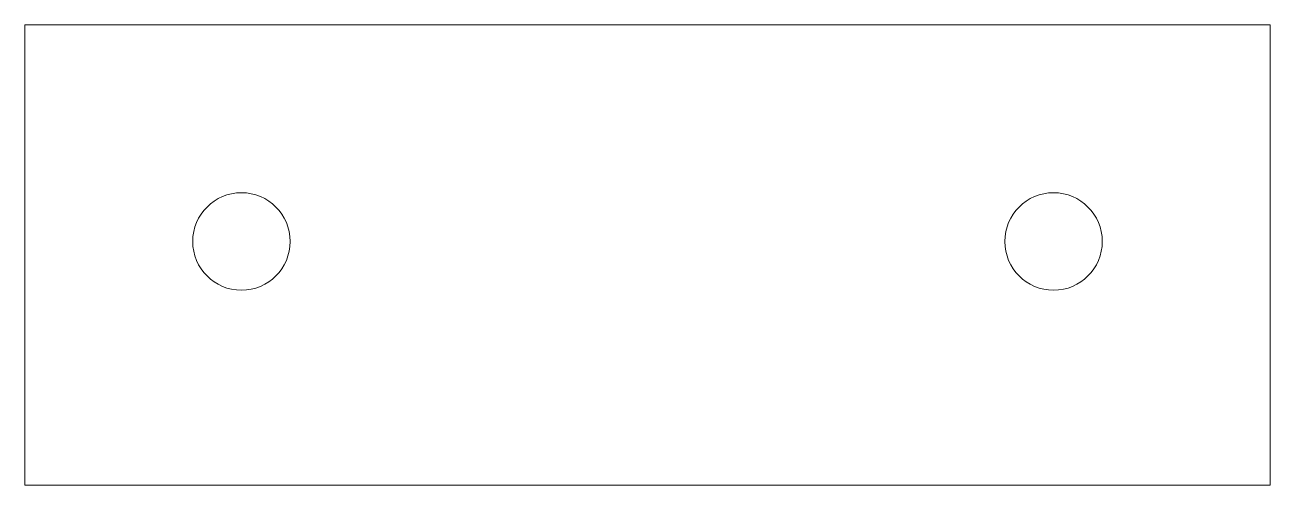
# Model space of a CAD drawing. Header units: millimetres. Extents: x 1011 to 1241, y 1819 to 1904.
import ezdxf

# ---------------------------------------------------------------- set-up
doc = ezdxf.new("R2010")
doc.units = ezdxf.units.MM
doc.header["$LTSCALE"] = 5
doc.linetypes.add('XKITLINE00', pattern=[0])
doc.layers.add('Bolt', color=7, linetype='Continuous', lineweight=0)
doc.layers.add('Part', color=2, linetype='Continuous', lineweight=0)

# ---------------------------------------------------------------- blocks, each defined once
blk = doc.blocks.new('*A00')
at = {"layer": 'Part', "color": 2, "linetype": 'XKITLINE00', "lineweight": 0}
for p, q in [((1011, 1904.19), (1241, 1904.19)), ((1011, 1819.19), (1011, 1904.19)), ((1241, 1904.19), (1241, 1819.19)), ((1241, 1819.19), (1011, 1819.19))]:
    blk.add_line(p, q, dxfattribs=at)

msp = doc.modelspace()

# ---------------------------------------------------------------- linework, layer by layer
at = {"layer": 'Bolt', "color": 3, "linetype": 'XKITLINE00', "lineweight": 0}
for centre in [(1051, 1864.19), (1201, 1864.19)]:
    msp.add_circle(centre, 9, dxfattribs=at)

# ---------------------------------------------------------------- block references
at = {"lineweight": 0}
msp.add_blockref('*A00', (0, 0), dxfattribs=at)

doc.saveas('drawing.dxf')
